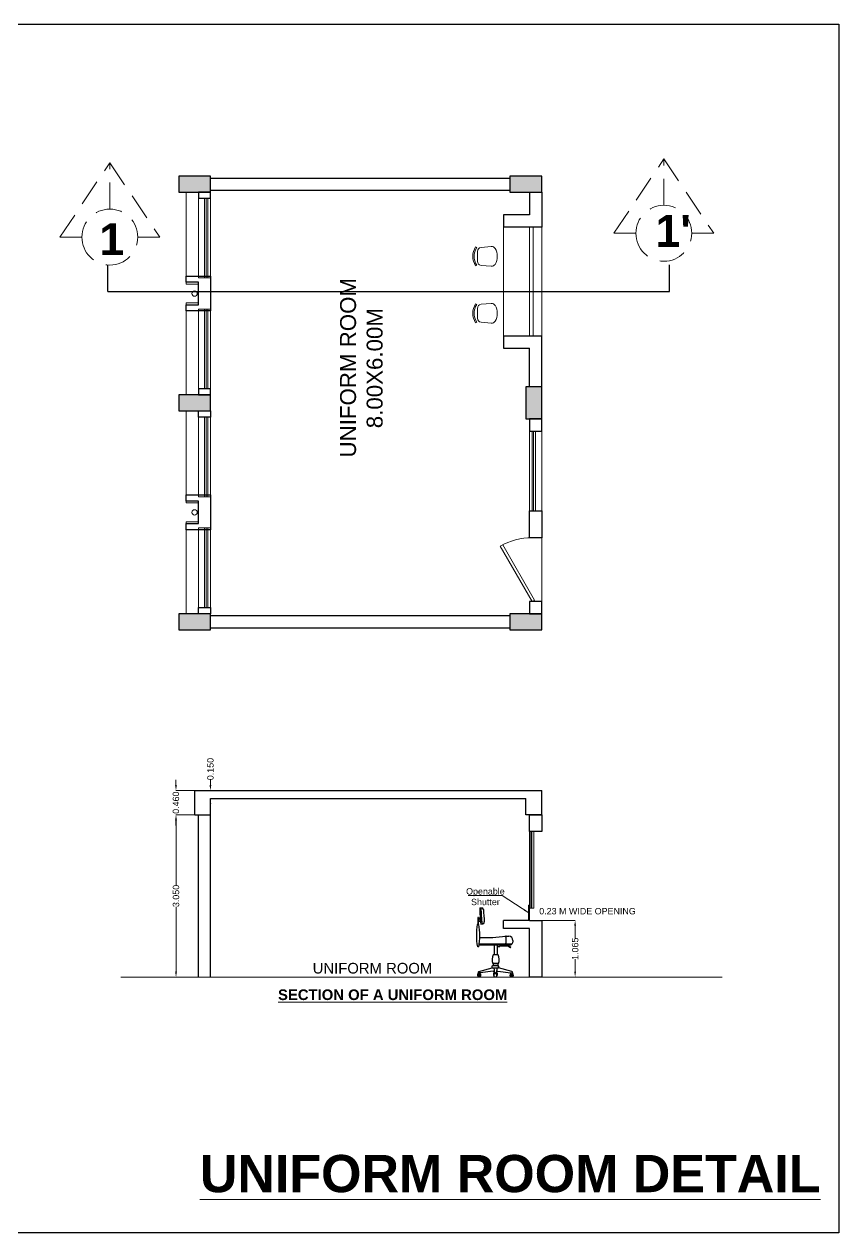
# Model space of a CAD drawing. Header units: millimetres. Extents: x 3614 to 12428, y -844 to 6844.
# Drawn here: x 5462.2 to 5477.53, y -799.84 to -777.11 of the extents above; entities that cross this region are included whole.
import ezdxf

# ---------------------------------------------------------------- set-up
doc = ezdxf.new("R2010")
doc.units = ezdxf.units.MM
doc.header["$LTSCALE"] = 40
doc.header["$MEASUREMENT"] = 0
doc.header["$PDMODE"] = 32
doc.header["$PDSIZE"] = 0.02
doc.linetypes.add('DASHED', pattern=[0.75, 0.5, -0.25])
doc.linetypes.add('DASHED2', pattern=[0.375, 0.25, -0.125])
doc.layers.get('0').update_dxf_attribs({"linetype": 'CONTINUOUS', "lineweight": 20})
doc.layers.get('Defpoints').update_dxf_attribs({"linetype": 'CONTINUOUS', "lineweight": 20})
for name, color, linetype, lineweight in [('CLL LEV.', 15, 'CONTINUOUS', 18), ('Column', 252, 'CONTINUOUS', 30), ('Column Hatch', 253, 'CONTINUOUS', 13), ('Dim', 220, 'CONTINUOUS', 15), ('dim.1', 6, 'CONTINUOUS', 18), ('Door', 54, 'CONTINUOUS', 18), ('E4', 252, 'CONTINUOUS', 18), ('Fixture', 44, 'CONTINUOUS', 15), ('FLOOR FINISH', 10, 'CONTINUOUS', 15), ('Furniture', 13, 'CONTINUOUS', 15), ('Section', 72, 'DASHED2', 30), ('slab', 7, 'CONTINUOUS', 30), ('TEXT', 7, 'CONTINUOUS', 20), ('Ventilator', 6, 'DASHED', 18), ('Wall', 7, 'CONTINUOUS', 30), ('Window', 150, 'CONTINUOUS', 15), ('Window-Wall', 7, 'CONTINUOUS', 18)]:
    doc.layers.add(name, color=color, linetype=linetype, lineweight=lineweight)
doc.styles.add('DIM', font='arial.ttf')
doc.styles.add('dim-stylus bt', font='arial.ttf')
doc.styles.add('Tabrej', font='GOTHIC.TTF')
doc.styles.add('Tabrej.', font='GOTHIC.TTF', dxfattribs={"height": 1})
doc.dimstyles.new('Copy of 1  100 SMALL', dxfattribs={"dimscale": 100, "dimtxt": 4.5, "dimasz": 3, "dimexe": 1.5, "dimexo": 0, "dimgap": 1, "dimtad": 1, "dimdec": 0, "dimzin": 0, "dimdsep": 46, "dimtxsty": 'dim-stylus bt', "dimblk": 'ARCHTICK', "dimcen": 0, "dimdle": 1.5, "dimclrd": 256, "dimclre": 256, "dimclrt": 7, "dimadec": 0, "dimazin": 0, "dimtfac": 0.7, "dimtdec": 0, "dimtofl": 0, "dimtmove": 2, "dimatfit": 3, "dimfxl": 0, "dimtolj": 1, "dimtzin": 0, "dimlwd": 15, "dimlwe": 15, "dimarcsym": 0})
doc.dimstyles.new('DIM', dxfattribs={"dimtxt": 0.3, "dimasz": 0.4, "dimexe": 0.18, "dimexo": 0.0625, "dimgap": 0.09, "dimtad": 0, "dimdec": 3, "dimzin": 0, "dimdsep": 46, "dimtxsty": 'Tabrej', "dimcen": 0, "dimclrd": 251, "dimclre": 256, "dimclrt": 7, "dimadec": 0, "dimazin": 0, "dimtfac": 1, "dimtdec": 3, "dimtofl": 0, "dimtmove": 0, "dimatfit": 3, "dimfxl": 0, "dimtolj": 1, "dimtzin": 0, "dimlwd": -1, "dimlwe": -1, "dimarcsym": 0})

# ---------------------------------------------------------------- blocks, each defined once
blk = doc.blocks.new('WINDOW 1')
at = {"layer": 'CLL LEV.'}
for p, q in [((-0.115, -0.23), (-0.115, -0.46)), ((1.615, -0.23), (1.615, -0.46)), ((-0.115, -0.46), (1.615, -0.46))]:
    blk.add_line(p, q, dxfattribs=at)
at = {"layer": 'Window'}
for p, q in [((0, -0.051), (1.5, -0.051)), ((0, -0.081), (1.5, -0.081))]:
    blk.add_line(p, q, dxfattribs=at)
at = {"layer": 'Window-Wall'}
for p, q in [((0, 0), (1.5, 0)), ((0, -0.23), (0, 0)), ((1.5, 0), (1.5, -0.23)), ((0, -0.115), (1.5, -0.115)), ((1.5, -0.23), (0, -0.23))]:
    blk.add_line(p, q, dxfattribs=at)
blk = doc.blocks.new('VENT 2')
at = {"layer": 'Ventilator', "linetype": 'Continuous', "ltscale": 0.02}
for p, q in [((0, 0.182), (1.5, 0.182)), ((0, 0.152), (1.5, 0.152))]:
    blk.add_line(p, q, dxfattribs=at)
at = {"layer": 'Window-Wall'}
for p, q in [((0, 0.23), (1.5, 0.23)), ((0, 0), (0, 0.23)), ((1.5, 0.23), (1.5, 0)), ((0, 0.115), (1.5, 0.115)), ((1.5, 0), (0, 0))]:
    blk.add_line(p, q, dxfattribs=at)
blk = doc.blocks.new('colmn 6')
at = {"layer": 'Column Hatch'}
h = blk.add_hatch(color=0, dxfattribs=at)
h.dxf.hatch_style = 1
h.paths.add_polyline_path([(1746.033, 22.043), (1746.333, 22.043), (1746.333, 22.643), (1746.033, 22.643)])
at = {"layer": 'Column'}
for p, q in [((1746.333, 22.643), (1746.033, 22.643)), ((1746.033, 22.643), (1746.033, 22.043)), ((1746.333, 22.043), (1746.333, 22.643)), ((1746.033, 22.043), (1746.333, 22.043))]:
    blk.add_line(p, q, dxfattribs=at)
blk = doc.blocks.new('*U18')
for p, q in [((0, 0), (0, -6)), ((40, 0), (40, -6))]:
    blk.add_line(p, q)
blk.add_lwpolyline([(0, 0), (34.64, 20), (35.52, 18.48), (0.87, -1.52)], close=True)
blk.add_arc((0, 0), 40, 0, 30)
blk = doc.blocks.new('DOOR1')
at = {"layer": 'Door'}
blk.add_line((0, 0), (1.2, 0), dxfattribs=at)
at = {"layer": 'Door', "xscale": 0.0300000000000013, "yscale": 0.0300000000000013, "zscale": 0.0300000000000013}
blk.add_blockref('*U18', (0, 0.18), dxfattribs=at)
blk = doc.blocks.new('SHAFT')
at = {"layer": 'Fixture'}
blk.add_circle((-0.328, 0.302), 0.05, dxfattribs=at)
at = {"layer": 'Wall'}
blk.add_lwpolyline([(-0.655, 0), (-0.655, 0.46), (-0.54, 0.46), (-0.54, 0.23), (-0.115, 0.23), (-0.115, 0.46), (0, 0.46), (0, 0), (-0.655, 0)], dxfattribs=at)
blk = doc.blocks.new('chair1')
for p, q in [((527, 224), (556, 243)), ((527, -224), (556, -243))]:
    blk.add_line(p, q)
blk.add_lwpolyline([(58, 204, -0.283804), (155, 253), (416, 230, -0.389031), (510, 127), (510, -127, -0.389031), (416, -230), (155, -253, -0.283804), (58, -204)], format="xyb")
for centre, radius, start, end in [((390, 0), 390, 148.3892, 211.6108), ((201, 0), 396, 325.6197, 34.3803), ((201, 0), 430, 325.6197, 34.3803)]:
    blk.add_arc(centre, radius, start, end)
blk = doc.blocks.new('FURNI')
at = {"layer": 'Furniture', "lineweight": 25, "ltscale": 10}
for p, q in [((2000.56, -321.42), (2001.34, -321.41)), ((1999.8, -325.16), (1999.8, -327.59)), ((2000.12, -325.13), (2000.39, -325.13)), ((2000.12, -327.59), (2000.12, -325.16)), ((2000.12, -326.38), (2000.75, -326.38)), ((2000.75, -325.75), (2000.39, -325.13)), ((2000.75, -326.38), (2000.75, -325.75)), ((2000.27, -327.59), (1999.65, -327.59)), ((2001.02, -327.53), (2001.8, -327.38)), ((2000.23, -336.03), (1999.83, -336.03)), ((2000.35, -335.27), (2012.42, -335.27)), ((2000.39, -334.95), (2012.42, -334.95)), ((2007.19, -335.89), (2008.16, -335.89)), ((2008.16, -335.27), (2008.16, -335.89)), ((2008.16, -335.48), (2010.93, -335.48)), ((2008.16, -335.64), (2010.89, -335.64)), ((2010.08, -334.95), (2010.08, -335.27)), ((2010.4, -332.43), (2010.4, -334.64)), ((2010.46, -332.04), (2011.49, -332.04)), ((2011.04, -335.68), (2011.54, -335.94)), ((2011.08, -335.52), (2011.61, -335.81)), ((2011.64, -335.75), (2011.51, -336)), ((2011.51, -336), (2012.04, -336.28)), ((2011.64, -335.75), (2012.17, -336.04)), ((2012.42, -334.95), (2012.42, -335.27)), ((2013.05, -333.61), (2013.05, -334.33)), ((2007.5, -339.03), (2005.63, -339.03)), ((2005.31, -343.99), (2007.66, -343.99)), ((2007.64, -342.37), (2005.48, -342.37)), ((2007.5, -342.47), (2005.63, -342.47)), ((2005.63, -342.47), (2005.63, -343.02)), ((2005.63, -343.02), (2007.35, -343.02)), ((2005.86, -343.99), (2006.17, -345.78)), ((2007.11, -343.99), (2006.8, -345.78)), ((2007.35, -342.47), (2007.35, -343.02)), ((2007.66, -343.34), (2007.66, -343.99)), ((2000.09, -345.8), (2000.21, -346.7)), ((2000.66, -345.8), (2000.09, -345.8)), ((2000.14, -345.78), (2000.14, -345.8)), ((2000.66, -345.8), (2000.52, -346.7)), ((2000.61, -345.78), (2000.61, -345.8)), ((2005.77, -345.8), (2005.77, -346.86)), ((2005.77, -345.8), (2007.18, -345.8)), ((2005.77, -346.86), (2005.93, -346.86)), ((2005.93, -345.96), (2005.93, -346.86)), ((2005.93, -345.96), (2007.02, -345.96)), ((2005.93, -346.62), (2006.01, -346.62)), ((2005.93, -346.8), (2006.01, -346.8)), ((2006.17, -345.78), (2006.8, -345.78)), ((2006.17, -345.78), (2006.17, -345.8)), ((2006.8, -345.78), (2006.8, -345.8)), ((2006.94, -346.62), (2007.02, -346.62)), ((2006.94, -346.8), (2007.02, -346.8)), ((2007.02, -345.96), (2007.02, -346.86)), ((2007.02, -346.86), (2007.18, -346.86)), ((2007.18, -345.8), (2007.18, -346.86)), ((2012.31, -345.8), (2012.45, -346.7)), ((2012.31, -345.8), (2012.89, -345.8)), ((2012.36, -345.78), (2012.36, -345.8)), ((2012.89, -345.8), (2012.76, -346.7)), ((2012.83, -345.78), (2012.83, -345.8))]:
    blk.add_line(p, q, dxfattribs=at)
for points in [[(2005.89, -335.27, -0.147343), (2005.94, -335.44), (2005.94, -338.97)], [(2007.24, -335.27, 0.147343), (2007.19, -335.44), (2007.19, -338.97)], [(2005.63, -345.2), (2000.68, -345.78), (2000.06, -345.78), (2000.06, -345.68, -0.337042), (2000.29, -345.38), (2005.31, -343.99), (2005.31, -343.34, -0.414214), (2005.63, -343.02)], [(2005.63, -345.19, 0.082342), (2006.11, -345.4)], [(2006.87, -345.4, 0.082342), (2007.35, -345.19)], [(2007.32, -345.19), (2012.29, -345.78), (2012.91, -345.78), (2012.91, -345.68, 0.337042), (2012.68, -345.38), (2007.66, -343.99), (2007.66, -343.34, 0.414214), (2007.35, -343.02)]]:
    blk.add_lwpolyline(points, format="xyb", dxfattribs=at)
for points in [[(2005.78, -338.97), (2007.35, -338.97), (2007.35, -339.03), (2005.78, -339.03)], [(2006.01, -346.02), (2006.94, -346.02), (2006.94, -347.4), (2006.01, -347.4)]]:
    blk.add_lwpolyline(points, close=True, dxfattribs=at)
for centre in [(2000.37, -346.7), (2012.6, -346.7)]:
    blk.add_circle(centre, 0.082, dxfattribs=at)
for centre, radius, start, end in [((2045.52, -321.04), 44.97, 180.4753, 188.2935), ((2045.56, -321.04), 44.54, 180.4734, 188.2614), ((2001.35, -322.03), 0.625, 1.9694, 90.6158), ((2053.42, -320.76), 51.46, 181.3913, 186.5911), ((1999.96, -325.16), 0.156, 0, 180), ((2001.68, -326.77), 0.625, 280.6626, 9.309), ((2025.1, -331.69), 25.78, 170.8583, 189.6111), ((1974.82, -331.69), 25.78, 350.3016, 9.1417), ((2002.47, -270.73), 61.83, 268.2498, 277.3018), ((2010.08, -332.43), 0.312, 0, 101.3268), ((2010.08, -334.64), 0.312, 270, 0), ((2010.46, -332.67), 0.625, 90, 102.1334), ((2010.89, -335.95), 0.312, 61.6309, 90), ((2010.93, -335.79), 0.312, 61.6309, 90), ((2011.49, -333.61), 1.56, 0, 90), ((2012.11, -336.16), 0.141, 241.6309, 61.6309), ((2012.42, -334.33), 0.625, 270, 0), ((2009.52, -340.87), 4.31, 154.6986, 200.3967), ((2003.61, -340.87), 4.31, 339.6033, 25.3014), ((2005.37, -342.7), 0.34, 42.2189, 71.3593), ((2007.35, -343.34), 0.312, 0, 90), ((2007.75, -342.7), 0.34, 108.6407, 137.7811), ((2000.37, -346.7), 0.683, 112.7724, 67.4203), ((2000.37, -346.7), 0.469, 118.6172, 60.973), ((2000.37, -346.7), 0.156, 180, 0), ((2012.6, -346.7), 0.683, 112.5797, 67.2276), ((2012.6, -346.7), 0.469, 119.027, 61.3828), ((2012.6, -346.7), 0.156, 180, 0)]:
    blk.add_arc(centre, radius, start, end, dxfattribs=at)
blk = doc.blocks.new('_ArchTick')
at = {"color": 0, "const_width": 0.15}
blk.add_lwpolyline([(-0.5, -0.5), (0.5, 0.5)], dxfattribs=at)
blk = doc.blocks.new('*D470')
at = {"layer": 'Defpoints', "color": 0, "ltscale": 0.05, "transparency": 16777216}
for p in [(5471.941, -793.967), (5472.57, -793.967), (5471.941, -795.032)]:
    blk.add_point(p, dxfattribs=at)
at = {"layer": 'dim.1', "ltscale": 0.05, "transparency": 16777216}
for p, q in [((5471.941, -793.967), (5472.57, -793.967)), ((5471.941, -795.032), (5472.57, -795.032))]:
    blk.add_line(p, q, dxfattribs=at)
at = {"layer": 'dim.1', "color": 6, "ltscale": 0.05, "transparency": 16777216}
for p, q in [((5472.57, -794.067), (5472.57, -794.302)), ((5472.57, -794.932), (5472.57, -794.697))]:
    blk.add_line(p, q, dxfattribs=at)
for points in [[(5472.553, -794.067), (5472.586, -794.067), (5472.57, -793.967)], [(5472.553, -794.932), (5472.586, -794.932), (5472.57, -795.032)]]:
    blk.add_solid(points, dxfattribs=at)
at = {"layer": 'dim.1', "color": 7, "ltscale": 0.05, "transparency": 16777216, "insert": (5472.57, -794.5), "char_height": 0.12, "attachment_point": 5, "rotation": 90, "style": 'DIM'}
blk.add_mtext('\\A1;1.065', dxfattribs=at)
blk = doc.blocks.new('BDHVBFH')
at = {"layer": 'Section', "color": 7, "linetype": 'ByBlock', "lineweight": 20, "ltscale": 0.05}
for p, q in [((5432.399, -574.787), (5431.461, -576.186)), ((5432.399, -575.66), (5432.399, -574.787)), ((5433.338, -576.186), (5432.399, -574.787)), ((5431.873, -576.186), (5431.461, -576.186)), ((5433.338, -576.186), (5432.925, -576.186))]:
    blk.add_line(p, q, dxfattribs=at)
blk.add_circle((5432.399, -576.186), 0.526, dxfattribs=at)
blk = doc.blocks.new('*D472')
at = {"layer": 'Defpoints', "color": 0, "ltscale": 0.05, "transparency": 16777216}
for p in [(5465.06, -791.982), (5465.481, -791.982), (5465.481, -795.032)]:
    blk.add_point(p, dxfattribs=at)
at = {"layer": 'dim.1', "ltscale": 0.05, "transparency": 16777216}
for p, q in [((5465.481, -791.982), (5465.06, -791.982)), ((5465.481, -795.032), (5465.06, -795.032))]:
    blk.add_line(p, q, dxfattribs=at)
at = {"layer": 'dim.1', "color": 6, "ltscale": 0.05, "transparency": 16777216}
for p, q in [((5465.06, -792.082), (5465.06, -793.305)), ((5465.06, -794.932), (5465.06, -793.709))]:
    blk.add_line(p, q, dxfattribs=at)
for points in [[(5465.043, -792.082), (5465.077, -792.082), (5465.06, -791.982)], [(5465.043, -794.932), (5465.077, -794.932), (5465.06, -795.032)]]:
    blk.add_solid(points, dxfattribs=at)
at = {"layer": 'dim.1', "color": 7, "ltscale": 0.05, "transparency": 16777216, "insert": (5465.06, -793.507), "char_height": 0.12, "attachment_point": 5, "rotation": 90, "style": 'DIM'}
blk.add_mtext('\\A1;3.050', dxfattribs=at)
blk = doc.blocks.new('*D473')
at = {"layer": 'Defpoints', "color": 0, "ltscale": 0.05, "transparency": 16777216}
for p in [(5465.059, -791.522), (5465.411, -791.522), (5465.411, -791.982)]:
    blk.add_point(p, dxfattribs=at)
at = {"layer": 'dim.1', "color": 6, "ltscale": 0.05, "transparency": 16777216}
for p, q in [((5465.059, -791.422), (5465.059, -791.322)), ((5465.059, -792.082), (5465.059, -792.182))]:
    blk.add_line(p, q, dxfattribs=at)
at = {"layer": 'dim.1', "ltscale": 0.05, "transparency": 16777216}
for p, q in [((5465.411, -791.522), (5465.059, -791.522)), ((5465.411, -791.982), (5465.059, -791.982))]:
    blk.add_line(p, q, dxfattribs=at)
at = {"layer": 'dim.1', "color": 6, "ltscale": 0.05, "transparency": 16777216}
for points in [[(5465.042, -791.422), (5465.076, -791.422), (5465.059, -791.522)], [(5465.042, -792.082), (5465.076, -792.082), (5465.059, -791.982)]]:
    blk.add_solid(points, dxfattribs=at)
at = {"layer": 'dim.1', "color": 7, "ltscale": 0.05, "transparency": 16777216, "insert": (5465.059, -791.752), "char_height": 0.12, "attachment_point": 5, "rotation": 90, "style": 'DIM'}
blk.add_mtext('\\A1;0.460', dxfattribs=at)
blk = doc.blocks.new('*D474')
at = {"layer": 'Defpoints', "color": 0, "ltscale": 0.05, "transparency": 16777216}
for p in [(5465.707, -791.522), (5465.711, -791.522), (5465.711, -791.672)]:
    blk.add_point(p, dxfattribs=at)
at = {"layer": 'dim.1', "color": 6, "ltscale": 0.05, "transparency": 16777216}
for p, q in [((5465.707, -791.422), (5465.707, -791.322)), ((5465.707, -791.772), (5465.707, -791.872))]:
    blk.add_line(p, q, dxfattribs=at)
at = {"layer": 'dim.1', "ltscale": 0.05, "transparency": 16777216}
for p, q in [((5465.711, -791.522), (5465.707, -791.522)), ((5465.711, -791.672), (5465.707, -791.672))]:
    blk.add_line(p, q, dxfattribs=at)
at = {"layer": 'dim.1', "color": 6, "ltscale": 0.05, "transparency": 16777216}
for points in [[(5465.691, -791.422), (5465.724, -791.422), (5465.707, -791.522)], [(5465.691, -791.772), (5465.724, -791.772), (5465.707, -791.672)]]:
    blk.add_solid(points, dxfattribs=at)
at = {"layer": 'dim.1', "color": 7, "ltscale": 0.05, "transparency": 16777216, "insert": (5465.707, -791.12), "char_height": 0.12, "attachment_point": 5, "rotation": 90, "style": 'DIM'}
blk.add_mtext('\\A1;0.150', dxfattribs=at)

msp = doc.modelspace()

# ---------------------------------------------------------------- linework, layer by layer
at = {"layer": 'E4', "linetype": 'Continuous'}
msp.add_lwpolyline([(5471.7113, -793.6781), (5471.6955, -793.6781), (5471.6955, -793.9671), (5471.7113, -793.9671)], close=True, dxfattribs=at)
at = {"layer": 'FLOOR FINISH', "linetype": 'Continuous'}
msp.add_line((5464.0209, -795.0321), (5475.3337, -795.0321), dxfattribs=at)
at = {"layer": 'Furniture', "ltscale": 10000}
msp.add_line((5471.2244, -782.9741), (5471.2212, -780.9274), dxfattribs=at)
at = {"layer": 'Section', "linetype": 'Continuous'}
for p, q in [((5463.7754, -782.1396), (5463.7754, -781.6396)), ((5474.3456, -782.1396), (5474.3456, -781.6396)), ((5463.7754, -782.1396), (5474.3456, -782.1396))]:
    msp.add_line(p, q, dxfattribs=at)
at = {"layer": 'slab', "linetype": 'Continuous'}
for p, q in [((5465.4113, -791.9821), (5465.4113, -791.5221)), ((5465.4113, -791.5221), (5471.9413, -791.5221)), ((5471.9413, -791.9821), (5471.9413, -791.5221)), ((5465.7113, -791.6721), (5471.6413, -791.6721)), ((5465.7113, -791.9821), (5465.7113, -791.6721)), ((5471.6413, -791.9821), (5471.6413, -791.6721)), ((5465.4113, -791.9821), (5465.7113, -791.9821)), ((5471.9413, -791.9821), (5471.6413, -791.9821))]:
    msp.add_line(p, q, dxfattribs=at)
at = {"layer": 'Wall', "color": 7}
for p, q in [((5465.7113, -780.0041), (5471.3413, -780.0041)), ((5465.7113, -780.2341), (5471.3413, -780.2341)), ((5465.7113, -788.2341), (5471.3413, -788.2341)), ((5465.7113, -788.4641), (5471.3413, -788.4641))]:
    msp.add_line(p, q, dxfattribs=at)
at = {"layer": 'Wall'}
for p, q in [((5471.7113, -780.2691), (5471.7113, -780.6966)), ((5471.9413, -780.2691), (5471.9413, -780.9266)), ((5471.2208, -780.6966), (5471.2212, -780.9266)), ((5471.7113, -780.6966), (5471.2208, -780.6966)), ((5471.9413, -780.9266), (5471.2212, -780.9266)), ((5471.2244, -782.9741), (5471.9413, -782.9741)), ((5471.2244, -782.9741), (5471.2248, -783.2041)), ((5471.9413, -783.9341), (5471.9413, -782.9741)), ((5471.2248, -783.2041), (5471.7113, -783.2041)), ((5471.7111, -783.9341), (5471.7113, -783.2041))]:
    msp.add_line(p, q, dxfattribs=at)
at = {"layer": 'Wall', "linetype": 'Continuous'}
for p, q in [((5465.4813, -795.0321), (5465.4813, -791.9821)), ((5465.7113, -795.0321), (5465.7113, -791.9821)), ((5471.7113, -793.9671), (5471.2248, -793.9671)), ((5471.2248, -794.1171), (5471.2248, -793.9671)), ((5471.7113, -794.1171), (5471.2248, -794.1171))]:
    msp.add_line(p, q, dxfattribs=at)
at = {"layer": 'Wall'}
msp.add_lwpolyline([(5446.873, -777.1103), (5477.5321, -777.1103), (5477.5321, -799.8429), (5446.873, -799.8429)], close=True, dxfattribs=at)
for points in [[(5465.4813, -780.2691), (5465.4813, -780.3841), (5465.7113, -780.3841), (5465.7113, -780.2691), (5465.4813, -780.2691)], [(5465.4813, -783.9691), (5465.4813, -784.0841), (5465.7113, -784.0841), (5465.7113, -783.9691), (5465.4813, -783.9691)], [(5465.4813, -784.4991), (5465.4813, -784.3841), (5465.7113, -784.3841), (5465.7113, -784.4991), (5465.4813, -784.4991)], [(5471.7113, -784.7641), (5471.9413, -784.7641), (5471.9413, -784.5341), (5471.7113, -784.5341), (5471.7113, -784.7641)], [(5465.4813, -788.1991), (5465.4813, -788.0841), (5465.7113, -788.0841), (5465.7113, -788.1991), (5465.4813, -788.1991)], [(5471.7113, -788.1991), (5471.9413, -788.1991), (5471.9413, -787.9691), (5471.7113, -787.9691), (5471.7113, -788.1991)]]:
    msp.add_lwpolyline(points, dxfattribs=at)
at = {"layer": 'Wall', "ltscale": 0.9}
msp.add_lwpolyline([(5471.7113, -786.7691), (5471.7113, -786.2641), (5471.9413, -786.2641), (5471.9413, -786.7691)], close=True, dxfattribs=at)
at = {"layer": 'Wall', "linetype": 'Continuous'}
msp.add_lwpolyline([(5471.9413, -792.2921), (5471.7113, -792.2921), (5471.7113, -791.9821), (5471.9413, -791.9821)], close=True, dxfattribs=at)
msp.add_lwpolyline([(5471.7113, -793.9671), (5471.9413, -793.9671), (5471.9413, -795.0321), (5471.7113, -795.0321), (5471.7113, -794.1171)], dxfattribs=at)
at = {"layer": 'Window', "linetype": 'Continuous'}
for p, q in [((5471.7113, -780.9266), (5471.7113, -782.9741)), ((5471.7813, -780.9266), (5471.7813, -782.9741)), ((5471.7335, -793.7371), (5471.7335, -792.2921)), ((5471.7535, -793.7371), (5471.7535, -792.2921))]:
    msp.add_line(p, q, dxfattribs=at)
at = {"layer": 'Window-Wall', "linetype": 'Continuous'}
for p, q in [((5471.9413, -780.9266), (5471.9413, -782.9741)), ((5471.7113, -793.7371), (5471.7957, -793.7371))]:
    msp.add_line(p, q, dxfattribs=at)
for points in [[(5471.7113, -793.7371), (5471.7113, -792.2921), (5471.7957, -792.2921), (5471.7957, -793.7371)], [(5471.7957, -793.9671), (5471.7113, -793.9671)]]:
    msp.add_lwpolyline(points, dxfattribs=at)

# ---------------------------------------------------------------- block references
at = {"layer": 'CLL LEV.', "xscale": -1, "rotation": 270}
for p in [(5465.7113, -781.8841), (5465.7113, -783.9691)]:
    msp.add_blockref('WINDOW 1', p, dxfattribs=at)
at = {"layer": 'CLL LEV.', "rotation": 270}
for p in [(5465.7113, -784.4991), (5465.7113, -786.5841)]:
    msp.add_blockref('WINDOW 1', p, dxfattribs=at)
at = {"layer": 'Door', "rotation": 90}
msp.add_blockref('DOOR1', (5471.9413, -787.9691), dxfattribs=at)
at = {"layer": 'Furniture', "ltscale": 10000, "xscale": -0.0007336970484175, "yscale": 0.0007336970484175, "zscale": 0.0007336970484175}
for p in [(5471.1054, -781.4777, 0.0019), (5471.1054, -782.5483, 0.0019)]:
    msp.add_blockref('chair1', p, dxfattribs=at)
at = {"layer": 'Section', "extrusion": (0, 0, -1), "zscale": -1}
for p in [(-10896.2136, -204.9291), (-10906.6381, -204.8576)]:
    msp.add_blockref('BDHVBFH', p, dxfattribs=at)
at = {"layer": 'Wall'}
for name, p, rotation in [('colmn 6', (5487.7542, -2526.3024), 90), ('colmn 6', (5493.9842, -2526.3024), 90), ('SHAFT', (5465.7113, -781.8491), 90), ('colmn 6', (7217.9746, -761.8912), 180), ('colmn 6', (5487.7542, -2530.4174), 90), ('VENT 2', (5471.9413, -786.2641), 90), ('SHAFT', (5465.7113, -785.9641), 90), ('colmn 6', (5487.7542, -2534.5324), 90), ('colmn 6', (5493.9842, -2534.5324), 90)]:
    msp.add_blockref(name, p, dxfattribs=dict(at, rotation=rotation))
at = {"layer": 'Wall', "linetype": 'Continuous', "xscale": 0.0500204286489614, "yscale": 0.0500204286489614, "zscale": 0.0500204286489614}
msp.add_blockref('FURNI', (5370.7055, -777.6548), dxfattribs=at)

# ---------------------------------------------------------------- texts
at = {"layer": 'Section', "char_height": 0.6, "attachment_point": 1, "style": 'Tabrej'}
for s, insert in [('{\\fArial|b1|i0|c0|p34;1}', (5463.6182, -780.8537)), ("{\\fArial|b1|i0|c0|p34;1'}", (5474.0828, -780.6982))]:
    msp.add_mtext_dynamic_manual_height_columns(s, width=0.6, gutter_width=5, heights=[0], dxfattribs=dict(at, insert=insert))
at = {"layer": 'TEXT', "insert": (5468.1472, -786.6006), "char_height": 0.3, "attachment_point": 1, "rotation": 90, "style": 'Tabrej.'}
msp.add_mtext_dynamic_manual_height_columns('\\pi1.3407;{\\fArial|b0|i0|c0|p34;UNIFORM ROOM\\P\\pi1.8906;8.00X6.00M}', width=5.992496, gutter_width=5, heights=[0], dxfattribs=at)
at = {"layer": 'TEXT', "attachment_point": 5, "style": 'DIM'}
for s, insert, char_height, width in [('Openable \\PShutter', (5470.8815, -793.5209), 0.12, 2.298527), ('0.23 M WIDE OPENING', (5472.8031, -793.7939), 0.12, 2.298527), ('\\A1;{\\fArial|b1|i0|c0|p34;\\LSECTION OF A UNIFORM ROOM}', (5469.1365, -795.3663), 0.2, 6.499136), ('{\\fArial|b1|i0|c0|p34;\\LUNIFORM ROOM DETAIL}', (5471.3473, -798.7336), 0.7, 13.379007)]:
    msp.add_mtext(s, dxfattribs=dict(at, insert=insert, char_height=char_height, width=width))
at = {"layer": 'TEXT', "insert": (5468.7565, -794.8672), "char_height": 0.2, "attachment_point": 5, "style": 'DIM'}
msp.add_mtext_dynamic_manual_height_columns('UNIFORM ROOM', width=4.876709, gutter_width=5, heights=[0], dxfattribs=at)

# ---------------------------------------------------------------- dimensions: what is measured, and where the dimension line sits
at = {"layer": 'dim.1', "ltscale": 0.05}
for base, p1, p2, picture, middle in [((5465.7074, -791.5221), (5465.7113, -791.6721), (5465.7113, -791.5221), '*D474', (5465.7074, -791.1198)), ((5465.0589, -791.5221), (5465.4113, -791.9821), (5465.4113, -791.5221), '*D473', (5465.0589, -791.7521)), ((5465.0598, -791.9821), (5465.4813, -795.0321), (5465.4813, -791.9821), '*D472', (5465.0598, -793.5071)), ((5472.5695, -793.9671), (5471.9413, -795.0321), (5471.9413, -793.9671), '*D470', (5472.5695, -794.4996))]:
    dim = msp.add_linear_dim(base=base, p1=p1, p2=p2, angle=90, dimstyle='DIM', override={"dimtxt": 0.12, "dimasz": 0.1, "dimexe": 0, "dimexo": 0, "dimgap": 0, "dimtxsty": 'DIM', "dimclrd": 6}, dxfattribs=at)
    dim.commit()
    dim.dimension.update_dxf_attribs({"geometry": picture, "text_midpoint": middle})

# ---------------------------------------------------------------- leaders
at = {"layer": 'Dim'}
msp.add_leader([(5471.6969, -793.8235), (5471.195, -793.4969), (5470.5573, -793.4969)], dimstyle='Copy of 1  100 SMALL', override={"dimtxt": 4, "dimasz": 0.001, "dimtad": 0, "dimfxl": 6, "dimarcsym": 2}, dxfattribs=at)

doc.saveas('drawing.dxf')
